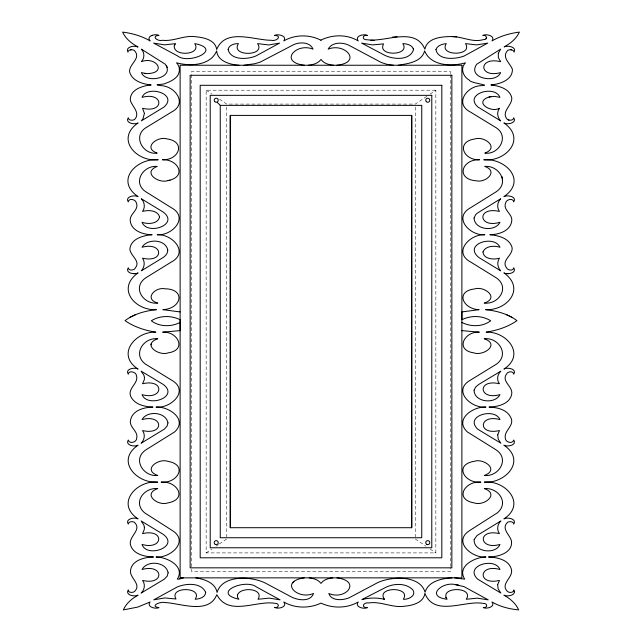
<?xml version="1.0" encoding="UTF-8"?>
<svg xmlns="http://www.w3.org/2000/svg" width="642" height="642" viewBox="0 0 642 642"><rect width="100%" height="100%" fill="white"/><g stroke="black" fill="none" stroke-linecap="round" stroke-linejoin="round"><path stroke-width="0.48" stroke-dasharray="3.21 2.41" d="M426.818 96.308L415.334 104.084L226.666 104.084L219.283 99.085M430.1 94.085L435.846 90.201L435.846 552.906L206.154 552.906L206.154 90.201L435.846 90.201M206.154 552.906L211.9 549.014M216.001 546.238L218.465 544.568M219.283 544.015L226.666 539.015M206.154 90.201L211.9 94.085M415.334 539.015L425.999 546.238M430.1 549.014L435.846 552.906M450.612 73.661L450.612 71.663L191.388 71.663L191.388 571.444L450.612 571.444L450.612 567.432M450.612 74.665L450.612 566.437M415.334 107.094L415.334 537.009M226.666 107.094L226.666 537.009"/><path stroke-width="0.96" d="M183.548 577.864L180.121 578.45L180.121 579.068L177.296 579.156C185.61 566.244 166.808 556.991 156.03 556.991C170.09 558.428 189.896 541.415 172.184 530.452L144.57 512.798C132.34 502.333 144.314 487.214 157.707 488.602C142.083 494.019 157.86 506.337 167.642 502.951C188.427 499.38 177.088 480.577 161.094 482.126C177.481 483.851 188.491 464.76 167.819 461.317C158.293 457.931 142.099 469.928 157.723 475.457C143.174 477.15 131.682 458.637 146.376 449.544L174.632 431.938C188.323 419.298 168.541 406.217 156.03 407.092C170.868 408.793 190.273 390.44 171.398 380.04L145.541 364.15C132.075 354.408 143.607 337.106 157.772 338.751C141.513 344.337 158.638 356.446 168.3 352.827C187.295 350.115 177.826 331.16 162.659 332.171L180.121 330.614L180.121 319.732C171.229 315.278 159.778 315.366 151.327 320.791C159.401 326.963 171.294 327.043 180.121 322.412M230.277 527.708L230.277 115.4L411.723 115.4L411.723 527.708L230.277 527.708L230.277 115.4M411.723 527.708L411.723 115.4M398.209 65.243C407.774 63.686 421.81 62.017 424.619 50.87C430.694 66.118 451.88 66.752 465.498 62.804C460.025 68.012 462.986 76.727 469.109 79.945C469.808 83.308 493.698 85.33 480.601 85.675C466.662 86.413 454.046 103.707 470.442 112.045L496.459 127.935C509.644 136.658 498.569 155.228 484.814 153.101C499.805 147.748 484.349 135.751 475.048 138.921C455.676 141.521 462.858 160.436 479.574 159.77C461.518 159.064 455.435 179.327 476.356 180.803C485.697 183.074 498.874 171.366 484.814 166.439C498.617 165.058 509.909 182.376 496.459 191.605L470.915 207.543C452.225 217.445 470.08 236.039 484.814 234.747C469.944 233.824 452.217 252.394 470.915 262.177L496.459 277.97C510.302 287.664 498.425 304.798 484.228 303.088C499.901 297.992 484.429 285.722 474.711 288.924C454.897 291.139 462.77 309.179 479.117 309.677L461.879 311.932L461.879 319.732C470.771 315.278 482.222 315.366 490.673 320.791C482.599 326.963 470.706 327.043 461.879 322.412M321 40.253C309.588 34.331 294.903 34.387 283.764 40.944C287.656 35.952 278.034 33.561 274.535 35.43C282.544 35.559 276.726 41.762 271.125 40.269C254.007 40.294 225.663 27.694 216.675 49.482C215.487 40.045 203.931 37.517 196.059 36.803C184.511 34.788 173.918 41.634 162.466 40.285C157.009 41.73 151.03 35.679 158.975 35.43C155.476 33.312 145.565 36.169 150.124 40.944C141.754 35.976 132.236 33.336 122.63 32.1C125.639 38.769 131.578 43.479 137.878 46.89C134.347 45.173 125.03 46.85 127.91 52.138C128.215 49.418 132.228 49.354 134.186 50.309C142.01 58.366 128.825 63.927 129.588 71.808C131.947 81.028 142.805 84.062 151.151 84.993C142.612 85.651 129.339 89.768 130.366 100.481C132.228 106.636 140.783 113 134.547 119.532C132.661 120.664 128.328 120.576 128.288 117.751C124.709 122.983 134.603 125.005 138.086 122.943C114.854 138.945 136.674 162.249 158.197 159.77C136.939 157.884 114.308 180.362 138.086 196.653C134.595 194.606 124.684 196.653 128.288 201.893C128.472 197.808 135.944 199.269 136.369 202.936C139.362 209.99 129.403 213.818 130.222 220.728C131.361 231.04 143.262 234.587 152.122 234.747C143.367 235.373 130.543 238.776 129.877 249.321C130.462 255.933 140.831 260.893 135.454 267.81C134.451 270.603 128.344 271.141 128.288 267.754C124.749 272.986 134.635 274.969 138.086 272.882C115.953 288.619 134.997 310.792 156.391 309.677C145.301 310.832 134.082 313.882 125.03 320.631C134.146 327.011 144.956 330.413 155.854 332.171C135.462 331.24 115.6 354.536 138.086 369.078C134.635 366.959 124.7 368.957 128.288 374.19C128.681 369.928 136.393 371.911 136.497 375.819C138.841 383.635 126.955 388.394 130.904 396.74C134.892 404.685 144.859 406.771 152.989 407.092C144.354 407.285 132.854 410.037 130.607 419.74C128.464 427.139 138.415 430.91 136.738 437.988C136.963 442.386 129.17 444.312 128.288 440.019C124.869 445.243 134.619 447.177 138.086 445.187C114.91 460.844 137.035 483.859 157.707 482.118C136.714 479.927 114.902 503.737 138.086 518.905C134.603 516.882 124.781 518.872 128.288 524.113C128.336 521.44 132.268 521.296 134.162 522.106C142.564 529.618 128.817 536.126 130.374 544.344C132.629 554.247 144.819 556.75 153.542 556.991C144.306 557.168 130.198 560.562 130.503 572.158C131.104 578.915 141.529 584.726 134.547 591.491C132.846 593.007 127.943 592.855 128.288 589.902C124.901 595.142 134.595 597.076 138.086 595.142C131.955 598.593 126.209 603.311 123.352 609.9L137.789 607.083L150.124 601.963C146.047 606.786 155.468 609.402 158.975 607.629C149.129 606.225 160.38 601.233 164.954 602.541C180.699 603.247 208.77 614.908 216.811 594.669C228.6 616.874 256.302 600.085 274.993 603.319C280.185 603.167 278.756 608.672 274.535 607.412C278.026 609.451 287.905 606.947 283.764 601.963C294.903 608.496 309.42 608.616 321 603.111C332.588 608.6 347.105 608.48 358.252 601.963C354.191 606.931 363.853 609.483 367.409 607.629C360.948 607.926 362.899 601.979 369.15 602.918C381.115 601.113 392.406 608.102 404.436 606.217C412.373 605.542 423.736 602.734 424.884 593.296C434.257 617.283 464.736 600.118 482.8 603.344C487.984 602.862 487.912 608.118 483.266 607.629C486.74 609.242 495.833 606.722 491.965 601.963C500.086 606.698 509.355 609.017 518.648 609.9C515.791 603.311 510.045 598.593 503.914 595.142C507.405 597.076 517.099 595.134 513.712 589.902C514.057 592.855 509.154 593.007 507.453 591.491C499.548 583.562 514.146 577.447 511.265 568.86C508.464 559.535 496.94 557.368 488.458 556.991C497.759 557.015 512.814 553.099 511.505 541.206C510.117 534.842 500.471 528.446 507.838 522.106C509.732 521.296 513.664 521.44 513.712 524.113C517.219 518.872 507.397 516.882 503.914 518.905C527.098 503.737 505.286 479.927 484.293 482.118C504.965 483.859 527.09 460.844 503.914 445.187C507.381 447.177 517.131 445.243 513.712 440.019C512.83 444.312 505.037 442.386 505.262 437.988C503.866 430.325 515.365 425.373 510.583 417.148C506.674 409.379 496.964 407.357 489.011 407.092C497.55 406.779 509.419 404.251 511.618 394.573C513.568 386.636 501.065 381.717 506.466 374.101C507.461 371.253 513.72 370.747 513.712 374.19C517.3 368.957 507.365 366.959 503.914 369.078C526.4 354.536 506.538 331.24 486.146 332.171C497.044 330.413 507.854 327.011 516.971 320.631C507.918 313.882 496.699 310.832 485.609 309.677C507.003 310.792 526.047 288.619 503.914 272.882C507.365 274.969 517.251 272.986 513.712 267.754C513.656 271.141 507.549 270.603 506.546 267.81C500.583 260.058 514.033 254.946 511.931 246.961C508.921 238.078 498.24 235.437 489.878 234.747C498.738 234.587 510.639 231.04 511.778 220.728C512.597 213.818 502.638 209.99 505.631 202.936C506.057 199.269 513.528 197.808 513.712 201.893C517.316 196.653 507.405 194.606 503.914 196.653C527.692 180.362 505.061 157.884 483.803 159.77C505.326 162.249 527.146 138.945 503.914 122.943C507.397 125.005 517.292 122.983 513.712 117.751C513.672 120.576 509.339 120.664 507.453 119.532C500.407 112.037 512.123 105.697 511.81 98.082C510.053 88.773 498.842 85.787 490.897 84.985C499.653 84.142 512.645 80.122 512.42 69.384C510.286 63.229 501.065 57.274 507.814 50.309C509.772 49.354 513.785 49.418 514.09 52.138C516.971 46.85 507.653 45.173 504.122 46.89C510.422 43.479 516.361 38.769 519.37 32.1C509.796 33.368 500.319 36.016 491.965 40.944C495.929 35.992 486.307 33.544 482.816 35.43C487.118 34.451 487.944 40.181 483.266 39.652C472.448 42.789 462.208 36.401 451.454 36.554C441.969 36.61 427.179 37.701 424.884 49.177C415.085 26.242 385.593 42.428 367.593 39.788C361.574 40.342 362.112 34.363 367.409 35.43C363.91 33.536 354.272 35.992 358.252 40.944C347.113 34.13 332.251 34.403 320.856 40.181M413.52 49.659C409.989 60.773 393.554 59.554 384.935 55.381L361.623 43.11L372.456 44.916L383.603 43.881C376.485 56.528 410.904 56.103 402.823 43.616C406.876 43.776 412.573 45.012 413.52 49.659L413.296 48.615M174.287 45.606C172.858 56.994 202.037 55.172 194.767 43.616C223.617 49.201 188.668 65.011 177.417 55.838L153.655 43.11L164.537 44.86L175.635 43.616L174.287 45.606L174.817 44.579M150.95 344.898L151.279 343.647M486.732 37.782L486.026 38.801M304.236 577.864C278.395 581.564 297.415 600.535 313.537 593.457C310.343 602.597 296.732 600.206 290.2 596.322L265.01 582.912C251.592 576.243 222.268 574.534 217.076 592.478C215.447 582.784 204.292 579.132 195.81 577.864M292.72 582.808L293.98 581.58M129.933 317.373L135.671 314.588M180.121 311.932L162.883 309.677C181.911 308.617 185.835 288.884 164.834 288.788C155.027 286.757 143.648 299.084 157.772 303.088C143.575 304.798 131.698 287.664 145.541 277.97L171.085 262.177C189.783 252.394 172.056 233.824 157.186 234.747C171.92 236.039 189.775 217.445 171.085 207.543L145.541 191.605C132.091 182.376 143.383 165.058 157.186 166.439C141.866 172.385 158.614 183.941 167.883 180.603C187.544 176.879 178.179 158.975 162.426 159.77C179.142 160.436 186.324 141.521 166.952 138.921C157.651 135.751 142.195 147.748 157.186 153.101C143.431 155.228 132.356 136.658 145.541 127.935L171.558 112.045C187.954 103.707 175.338 86.413 161.399 85.675C150.26 84.303 163.911 84.937 165.805 83.235C169.36 82.032 172.786 80.346 175.603 77.834C180.137 74.127 180.795 66.961 176.502 62.804C189.952 66.479 210.576 65.765 216.659 50.87C217.477 61.343 230.229 64.649 238.96 65.243M151.351 35.631L152.331 35.278M489.084 96.99C473.379 102.118 491.074 113.128 499.46 108.297C496.579 112.109 497.333 117.574 500.656 120.865L478.065 107.11C463.115 94.037 494.902 84.399 499.957 97.383L494.613 96.38L489.084 96.99L490.857 96.605M167.883 180.603L170.026 180.193M180.121 578.45L181.814 578.121M332.757 577.864C328.423 578.314 323.608 579.622 321 583.393C318.336 579.71 313.601 578.362 309.284 577.864M130.543 49.851L131.177 49.771M308.264 65.243C312.935 64.818 318.143 63.462 321 59.441C323.777 63.542 329.041 64.858 333.704 65.243M336.833 65.243C362.947 62.434 344.931 42.228 328.158 49.169C331.946 41.842 342.98 41.963 349.425 45.542L381.324 62.523L387.086 64.361L393.498 65.243M244.048 65.243L255.203 63.654L260.275 62.081L292.551 45.237C298.731 41.722 310.006 41.594 313.031 49.169C296.114 42.203 278.235 62.202 304.485 65.243M392.463 37.076L397.117 36.674M452.072 577.864C441.993 578.426 428.318 581.098 425.076 592.213C419.844 574.598 390.93 576.372 377.608 582.671L349.304 597.718C343.005 600.358 331.473 601.426 328.808 593.457C345.661 600.808 361.976 581.082 337.002 577.864M133.705 273.62L134.868 273.604M220.246 105.368L421.754 105.368L421.754 537.739L220.246 537.739L220.246 105.368L217.357 102.479M146.472 73.597C167.827 73.597 156.455 55.87 141.344 61.68C144.723 58.27 144.723 52.54 141.344 49.129L165.187 64.176C175.322 77.859 146.232 84.279 141.344 72.602L146.472 73.597L144.675 73.429M507.132 273.604L508.295 273.62M455.868 584.718C442.458 580.978 424.884 596.587 447.089 599.259C438.775 586.387 474.582 586.387 466.269 599.259L477.359 598.159L488.217 599.861L464.014 586.636L455.868 584.718L458.749 585.111M370.819 40.237L374.134 40.39M454.713 577.864L464.704 579.156C456.39 566.244 475.192 556.991 485.97 556.991C471.91 558.428 452.104 541.415 469.816 530.452L497.43 512.798C509.66 502.333 497.686 487.214 484.293 488.602C499.917 494.019 484.14 506.337 474.358 502.951C453.573 499.38 464.912 480.577 480.906 482.126C464.519 483.851 453.509 464.76 474.181 461.317C483.707 457.931 499.901 469.928 484.277 475.457C498.826 477.15 510.318 458.637 495.624 449.544L467.368 431.938C453.677 419.298 473.459 406.217 485.97 407.092C471.132 408.793 451.727 390.44 470.602 380.04L496.459 364.15C509.925 354.408 498.393 337.106 484.228 338.751C500.487 344.337 483.362 356.446 473.7 352.827C454.705 350.115 464.174 331.16 479.341 332.171L461.879 330.614M451.454 36.554L456.671 36.907M510.823 49.771L511.457 49.851M384.285 599.259C376.942 597.566 369.214 597.654 361.936 599.604L385.473 587.51C393.715 583.289 405.8 582.84 412.742 589.733C416.843 595.632 408.288 599.764 403.32 599.259C411.723 586.411 375.883 586.411 384.285 599.259L383.443 598.296M508.448 119.966L509.018 120.102M136.786 46.585L137.878 46.89M506.329 314.588L512.067 317.373M445.725 597.261L446.262 598.296M166.511 65.789L167.329 67.498M501.908 176.454L502.59 179.158M514.523 591.13L514.643 591.788M228.111 49.538C230.719 60.589 247.828 59.594 256.166 55.838L279.575 43.11L268.693 44.956L257.594 43.616C266.157 56.584 229.9 56.584 238.463 43.616C234.418 43.552 228.937 44.884 228.111 49.538M205.673 592.237C205.665 597.373 199.309 599.034 195.152 599.259C203.554 586.676 168.597 586.226 175.996 598.994L164.697 597.943L153.743 599.861L177.296 586.94C186.036 583.321 200.93 582.262 205.673 592.237M497.735 434.803L498.216 439.144L500.872 443.221L477.664 429.145C464.006 415.815 494.757 407.197 499.974 419.603C478.587 413.737 477.199 435.669 499.46 430.565L497.735 434.803M144.362 527.202L144.322 529.385L142.54 533.622C164.858 528.382 163.461 550.459 142.026 544.448C146.665 558.396 180.049 546.88 163.261 534.369L141.128 520.967L143.832 525.036L144.362 527.202M497.67 584.661L498.16 589.003L500.872 593.072L477.664 579.156C463.652 565.803 494.862 556.678 499.974 569.502C478.354 563.451 476.95 585.713 499.46 580.432L497.67 584.661M144.418 377.36L144.37 379.534L142.54 383.755C165.018 378.435 163.614 400.704 142.026 394.613C147.331 408.184 179.904 397.029 163.261 384.43L141.128 371.14L143.88 375.201L144.418 377.36M474.069 217.983C474.342 229.948 495.11 232.219 499.974 222.284C478.097 228.801 476.452 206.138 499.46 211.427C496.611 207.567 497.357 202.102 500.656 198.763L477.038 213.329L475.61 214.781L474.069 217.983M482.961 251.929C483.474 259.304 493.923 259.874 499.46 258.188C496.772 262.072 497.494 267.417 500.656 270.812L478.852 257.506C462.625 244.273 494.107 234.25 499.974 247.258C494.356 245.485 485.601 245.685 482.961 251.929M167.747 249.971C167.931 253.165 165.668 255.837 163.148 257.506L141.344 270.812C144.506 267.417 145.228 262.072 142.54 258.188C164.785 263.308 163.397 241.376 142.026 247.258C147.058 238.375 165.548 238.993 167.747 249.971M435.918 49.643C438.269 60.781 455.868 59.249 464.222 55.982L487.711 43.11L476.709 44.908L465.498 43.616C473.435 56.352 438.301 56.352 446.246 43.616C442.29 44.041 437.282 45.413 435.918 49.643M474.085 390.119C474.013 402.293 495.094 404.588 499.974 394.613C478.386 400.704 476.982 378.435 499.46 383.755C496.402 379.952 497.341 374.302 500.872 371.14L478.739 384.43L475.626 387.07L474.085 390.119M237.428 595.15L237.548 597.277L238.896 599.259C210.712 592.751 245.493 578.306 256.415 586.94L280.089 599.861L269.167 598.111L258.004 599.259C264.673 588.297 240.124 586.395 237.428 595.15M144.402 113.353L143.126 118.481L141.344 120.865L163.935 107.11C178.885 94.037 147.098 84.399 142.042 97.383C163.662 91.333 165.018 113.594 142.54 108.297L144.402 113.353M159.601 216.892C158.044 224.162 147.748 224.387 142.026 222.284C147.379 235.903 180.001 224.54 163.148 212.02L141.344 198.763C144.643 202.102 145.389 207.567 142.54 211.427C148.238 209.814 157.603 210.135 159.601 216.892M168.124 572.752L167.201 576.139L164.336 579.156L141.128 593.072C144.611 589.878 145.541 584.26 142.54 580.432C165.05 585.713 163.646 563.451 142.026 569.502C147.066 559.968 165.957 561.549 168.124 572.752M167.963 422.861L167.048 426.168L164.336 429.145L141.128 443.221C144.538 439.987 145.445 434.433 142.54 430.565C164.801 435.669 163.413 413.737 142.026 419.603C147.146 410.326 165.917 411.795 167.963 422.861M498.328 53.246L498.328 57.571L500.656 61.68C477.881 56.263 478.547 78.605 500.656 72.602C495.768 84.279 466.678 77.859 476.813 64.176L500.656 49.129L498.328 53.246M474.173 539.465C473.162 552.144 495.656 554.929 499.974 544.448C478.539 550.459 477.142 528.382 499.46 533.622C496.475 529.778 497.398 524.169 500.872 520.967L477.094 535.476L474.173 539.465M461.879 65.243L180.121 65.243L180.121 577.864L461.879 577.864L461.879 65.243M451.848 75.275L190.152 75.275L190.152 567.833L451.848 567.833L451.848 75.275M441.816 85.306L200.184 85.306L200.184 557.802L441.816 557.802L441.816 85.306M431.785 95.337L210.215 95.337L210.215 547.77L431.785 547.77L431.785 95.337M215.214 544.376A2.014 2.014 0 0 0 218.24 542.626A2.014 2.014 0 0 0 215.214 540.885A2.014 2.014 0 0 0 215.214 544.376M426.753 544.376A2.014 2.014 0 0 0 429.779 542.626A2.014 2.014 0 0 0 426.753 540.885A2.014 2.014 0 0 0 426.753 544.376M214.797 101.645A2.014 2.014 0 0 0 218.168 100.746A2.014 2.014 0 0 0 215.704 98.274A2.014 2.014 0 0 0 214.797 101.645M426.336 101.645A2.014 2.014 0 0 0 429.715 100.746A2.014 2.014 0 0 0 427.243 98.274A2.014 2.014 0 0 0 426.336 101.645"/></g></svg>
